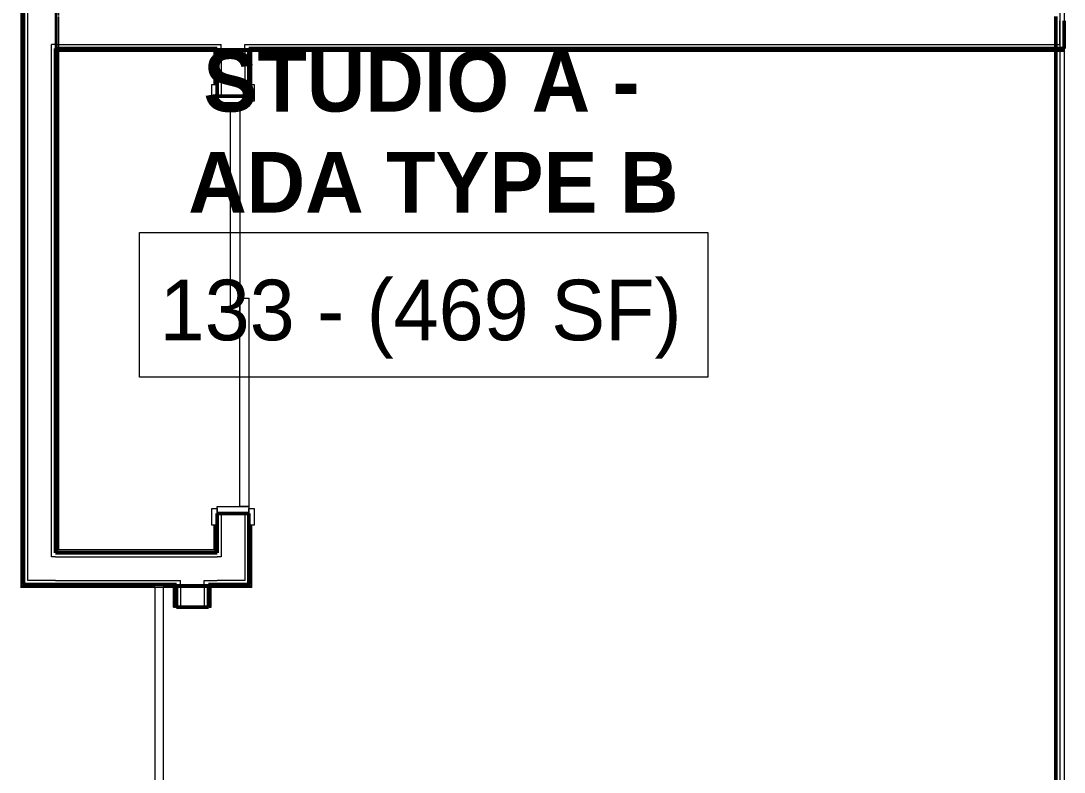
# Model space of a CAD drawing. Header units: inches. Extents: x -4218 to -1830, y 9756 to 12426.
# Drawn here: x -2671.2 to -2516.1, y 10538.2 to 10649.8 of the extents above; entities that cross this region are included whole.
import ezdxf

# ---------------------------------------------------------------- set-up
doc = ezdxf.new("R2010")
doc.units = ezdxf.units.IN
doc.header["$MEASUREMENT"] = 0
for name, color, linetype, lineweight in [('0-1', 7, 'Continuous', 5), ('0-2', 252, 'Continuous', 9), ('A-AREA-IDEN', 2, 'Continuous', 9), ('A-DOOR-1', 7, 'Continuous', 9), ('A-DOOR-2', 50, 'Continuous', 20), ('A-DOOR-3', 250, 'Continuous', 50), ('A-DOOR-FRAM-1', 50, 'Continuous', 20), ('A-WALL-1', 250, 'Continuous', 50), ('A-WALL-2', 10, 'Continuous', 13), ('A-WALL-3', 253, 'Continuous', 9), ('A-WALL-4', 254, 'Continuous', 9), ('A-WALL-5', 252, 'Continuous', 9), ('A-WALL-6', 7, 'Continuous', 9), ('I-WALL-1', 250, 'Continuous', 50), ('I-WALL-3', 253, 'Continuous', 9), ('I-WALL-4', 252, 'Continuous', 9)]:
    doc.layers.add(name, color=color, linetype=linetype, lineweight=lineweight)
doc.styles.add('Century Gothic', font='ufonts.com_century-gothic.ttf', dxfattribs={"height": 9})
doc.styles.add('Century Gothic_B', font='GOTHICB.TTF', dxfattribs={"height": 9})

# ---------------------------------------------------------------- blocks, each defined once
blk = doc.blocks.new('Basic Wall _ INT - W4BØF - _5_8 GYP - 2X4 WOOD_BATT_ - 5_8 GYP_ - ___-2701561-BACKGROUND - 1ST FLOOR')
at = {"layer": 'A-WALL-3'}
for p, q in [((-2648.51, 10566.01), (-2648.22, 10566.01)), ((-2648.45, 10565.75), (-2648.45, 10565.81)), ((-2648.45, 10565.64), (-2648.45, 10565.72)), ((-2648.22, 10566.01), (-2648.16, 10566.01)), ((-2648.22, 10475.54), (-2648.51, 10475.54)), ((-2648.45, 10475.54), (-2648.45, 10476.16)), ((-2648.14, 10475.54), (-2648.22, 10475.54)), ((-2648.1, 10475.54), (-2648.14, 10475.54)), ((-2648.1, 10476.16), (-2648.1, 10475.54))]:
    blk.add_line(p, q, dxfattribs=at)
at = {"layer": 'A-WALL-4'}
for p, q in [((-2648.45, 10566.01), (-2648.51, 10566.01)), ((-2648.3, 10566.01), (-2648.45, 10566.01)), ((-2648.24, 10566.01), (-2648.3, 10566.01)), ((-2648.1, 10566.01), (-2648.12, 10566.01)), ((-2648.51, 10475.54), (-2648.45, 10475.54)), ((-2648.45, 10475.54), (-2648.3, 10475.54)), ((-2648.3, 10475.54), (-2648.24, 10475.54)), ((-2648.12, 10475.54), (-2648.1, 10475.54))]:
    blk.add_line(p, q, dxfattribs=at)
at = {"layer": 'A-WALL-5'}
for p, q in [((-2648.51, 10565.75), (-2648.51, 10565.81)), ((-2648.51, 10565.64), (-2648.51, 10565.72)), ((-2648.45, 10562.66), (-2648.45, 10565.6)), ((-2648.16, 10566.01), (-2648.14, 10566.01)), ((-2648.14, 10566.01), (-2648.1, 10566.01)), ((-2648.1, 10566.01), (-2648.1, 10562.66)), ((-2648.51, 10562.66), (-2648.45, 10562.66)), ((-2648.45, 10562.66), (-2648.3, 10562.66)), ((-2648.3, 10562.66), (-2648.24, 10562.66)), ((-2648.12, 10562.66), (-2648.1, 10562.66)), ((-2648.45, 10526.66), (-2648.51, 10526.66)), ((-2648.3, 10526.66), (-2648.45, 10526.66)), ((-2648.45, 10476.16), (-2648.45, 10526.66)), ((-2648.24, 10526.66), (-2648.3, 10526.66)), ((-2648.1, 10526.66), (-2648.12, 10526.66)), ((-2648.1, 10526.66), (-2648.1, 10476.16)), ((-2648.51, 10475.54), (-2648.51, 10476.16)), ((-2648.22, 10476.16), (-2648.22, 10475.54))]:
    blk.add_line(p, q, dxfattribs=at)
at = {"layer": 'A-WALL-6'}
for p, q in [((-2648.51, 10562.66), (-2648.51, 10565.6)), ((-2648.22, 10566.01), (-2648.22, 10562.66)), ((-2648.22, 10562.66), (-2648.51, 10562.66)), ((-2648.14, 10562.66), (-2648.22, 10562.66)), ((-2648.1, 10562.66), (-2648.14, 10562.66)), ((-2648.51, 10526.66), (-2648.22, 10526.66)), ((-2648.51, 10476.16), (-2648.51, 10526.66)), ((-2648.22, 10526.66), (-2648.22, 10476.16)), ((-2648.22, 10526.66), (-2648.14, 10526.66)), ((-2648.14, 10526.66), (-2648.1, 10526.66))]:
    blk.add_line(p, q, dxfattribs=at)
blk = doc.blocks.new('Basic Wall _ INT - W4BØF - _5_8 GYP - 2X4 WOOD_BATT_ - 5_8 GYP_ - ___-2701560-BACKGROUND - 1ST FLOOR')
at = {"layer": 'A-WALL-3'}
for p, q in [((-2643.28, 10566.01), (-2643.22, 10566.01)), ((-2643.22, 10566.01), (-2642.94, 10566.01)), ((-2643, 10565.82), (-2643, 10565.87)), ((-2643, 10565.73), (-2643, 10565.81)), ((-2643, 10565.62), (-2643, 10565.72)), ((-2643.35, 10526.66), (-2643.31, 10526.66)), ((-2643.35, 10526.66), (-2643.35, 10522.54)), ((-2643.31, 10526.66), (-2643.22, 10526.66)), ((-2643.22, 10526.66), (-2642.94, 10526.66)), ((-2643, 10523.16), (-2643, 10526.66)), ((-2643, 10522.54), (-2643, 10523.14)), ((-2643, 10522.34), (-2643, 10522.39)), ((-2643, 10522.25), (-2643, 10522.33)), ((-2643, 10522.13), (-2643, 10522.24)), ((-2643.35, 10476.16), (-2643.35, 10475.54))]:
    blk.add_line(p, q, dxfattribs=at)
at = {"layer": 'A-WALL-4'}
for p, q in [((-2643.32, 10566.01), (-2643.35, 10566.01)), ((-2643.15, 10566.01), (-2643.21, 10566.01)), ((-2643, 10566.01), (-2643.14, 10566.01)), ((-2642.94, 10566.01), (-2643, 10566.01)), ((-2643.32, 10526.66), (-2643.35, 10526.66)), ((-2643.15, 10526.66), (-2643.21, 10526.66)), ((-2643, 10526.66), (-2643.14, 10526.66)), ((-2642.94, 10526.66), (-2643, 10526.66))]:
    blk.add_line(p, q, dxfattribs=at)
at = {"layer": 'A-WALL-5'}
for p, q in [((-2643.35, 10566.01), (-2643.31, 10566.01)), ((-2643.35, 10566.01), (-2643.35, 10562.66)), ((-2643.31, 10566.01), (-2643.28, 10566.01)), ((-2643, 10562.66), (-2643, 10565.6)), ((-2642.94, 10565.82), (-2642.94, 10565.87)), ((-2642.94, 10565.73), (-2642.94, 10565.81)), ((-2642.94, 10565.62), (-2642.94, 10565.72)), ((-2643.35, 10562.66), (-2643.32, 10562.66)), ((-2643.21, 10562.66), (-2643.15, 10562.66)), ((-2643.14, 10562.66), (-2643, 10562.66)), ((-2643, 10562.66), (-2642.94, 10562.66)), ((-2643.22, 10523.16), (-2643.22, 10526.66)), ((-2642.94, 10523.16), (-2642.94, 10526.66)), ((-2643.35, 10522.54), (-2643.35, 10476.16)), ((-2643.22, 10522.54), (-2643.22, 10523.16)), ((-2643, 10475.54), (-2643, 10522.13)), ((-2642.94, 10522.54), (-2642.94, 10523.14)), ((-2642.94, 10522.34), (-2642.94, 10522.39)), ((-2642.94, 10522.25), (-2642.94, 10522.33)), ((-2642.94, 10522.13), (-2642.94, 10522.24)), ((-2643.35, 10475.54), (-2643.32, 10475.54)), ((-2643.21, 10475.54), (-2643.15, 10475.54)), ((-2643.14, 10475.54), (-2643, 10475.54)), ((-2643, 10475.54), (-2642.94, 10475.54))]:
    blk.add_line(p, q, dxfattribs=at)
at = {"layer": 'A-WALL-6'}
for p, q in [((-2643.22, 10562.66), (-2643.22, 10566.01)), ((-2642.94, 10562.66), (-2642.94, 10565.6)), ((-2643.31, 10562.66), (-2643.35, 10562.66)), ((-2643.22, 10562.66), (-2643.31, 10562.66)), ((-2642.94, 10562.66), (-2643.22, 10562.66)), ((-2643.22, 10475.54), (-2643.22, 10522.54)), ((-2642.94, 10475.54), (-2642.94, 10522.13)), ((-2643.31, 10475.54), (-2643.35, 10475.54)), ((-2643.22, 10475.54), (-2643.31, 10475.54)), ((-2642.94, 10475.54), (-2643.22, 10475.54))]:
    blk.add_line(p, q, dxfattribs=at)
blk = doc.blocks.new('Basic Wall _ INT - W4BØF - _5_8 GYP - 2X4 WOOD_BATT_ - 5_8 GYP_ - ___-2701565-BACKGROUND - 1ST FLOOR')
at = {"layer": 'A-WALL-3'}
for p, q in [((-2637.25, 10645.66), (-2637.19, 10645.66)), ((-2637.19, 10645.66), (-2636.9, 10645.66)), ((-2636.96, 10645.46), (-2636.96, 10645.51)), ((-2636.96, 10645.37), (-2636.96, 10645.44)), ((-2636.96, 10645.25), (-2636.96, 10645.35)), ((-2637.31, 10640.35), (-2637.31, 10638.6)), ((-2637.31, 10566.01), (-2637.29, 10565.99)), ((-2637.17, 10565.87), (-2637.11, 10565.81)), ((-2637.11, 10565.8), (-2636.96, 10565.66)), ((-2636.96, 10565.66), (-2636.9, 10565.6))]:
    blk.add_line(p, q, dxfattribs=at)
at = {"layer": 'A-WALL-4'}
for p, q in [((-2637.29, 10645.66), (-2637.31, 10645.66)), ((-2637.11, 10645.66), (-2637.17, 10645.66)), ((-2636.96, 10645.66), (-2637.11, 10645.66)), ((-2636.9, 10645.66), (-2636.96, 10645.66))]:
    blk.add_line(p, q, dxfattribs=at)
at = {"layer": 'A-WALL-5'}
for p, q in [((-2637.31, 10645.66), (-2637.27, 10645.66)), ((-2637.31, 10645.66), (-2637.31, 10640.35)), ((-2637.27, 10645.66), (-2637.25, 10645.66)), ((-2636.96, 10640.35), (-2636.96, 10645.25)), ((-2636.9, 10645.46), (-2636.9, 10645.51)), ((-2636.9, 10645.37), (-2636.9, 10645.44)), ((-2636.9, 10645.25), (-2636.9, 10645.35)), ((-2637.31, 10574.85), (-2637.31, 10566.01)), ((-2636.96, 10565.66), (-2636.96, 10574.85))]:
    blk.add_line(p, q, dxfattribs=at)
at = {"layer": 'A-WALL-6'}
for p, q in [((-2637.19, 10640.35), (-2637.19, 10645.66)), ((-2636.9, 10640.35), (-2636.9, 10645.25)), ((-2637.19, 10565.88), (-2637.19, 10574.85)), ((-2636.9, 10565.6), (-2636.9, 10574.85))]:
    blk.add_line(p, q, dxfattribs=at)
at = {"layer": 'A-WALL-6', "flags": 128}
for points in [[(-2637.19, 10565.88), (-2637.19, 10565.89), (-2637.2, 10565.9), (-2637.21, 10565.91), (-2637.23, 10565.93), (-2637.25, 10565.95), (-2637.27, 10565.97)], [(-2636.9, 10565.6), (-2637.02, 10565.72), (-2637.11, 10565.81), (-2637.17, 10565.87), (-2637.19, 10565.88)]]:
    blk.add_lwpolyline(points, dxfattribs=at)
blk = doc.blocks.new('Basic Wall _ INT - W4BØF - _5_8 GYP - 2X4 WOOD_BATT_ - 5_8 GYP_ - ___-2701564-BACKGROUND - 1ST FLOOR')
at = {"layer": 'A-WALL-3'}
for p, q in [((-2642.47, 10645.66), (-2642.19, 10645.66)), ((-2642.41, 10645.46), (-2642.41, 10645.51)), ((-2642.41, 10645.37), (-2642.41, 10645.45)), ((-2642.41, 10645.25), (-2642.41, 10645.35)), ((-2642.19, 10645.66), (-2642.13, 10645.66)), ((-2642.06, 10640.35), (-2642.06, 10638.6)), ((-2642.06, 10576.6), (-2642.06, 10574.85)), ((-2642.47, 10571.17), (-2642.41, 10571.11)), ((-2642.41, 10571.11), (-2642.27, 10570.97)), ((-2642.26, 10570.96), (-2642.2, 10570.9)), ((-2642.09, 10570.78), (-2642.06, 10570.76))]:
    blk.add_line(p, q, dxfattribs=at)
at = {"layer": 'A-WALL-4'}
for p, q in [((-2642.41, 10645.66), (-2642.47, 10645.66)), ((-2642.27, 10645.66), (-2642.41, 10645.66)), ((-2642.2, 10645.66), (-2642.26, 10645.66)), ((-2642.06, 10645.66), (-2642.09, 10645.66))]:
    blk.add_line(p, q, dxfattribs=at)
at = {"layer": 'A-WALL-5'}
for p, q in [((-2642.47, 10645.46), (-2642.47, 10645.51)), ((-2642.47, 10645.37), (-2642.47, 10645.45)), ((-2642.47, 10645.25), (-2642.47, 10645.35)), ((-2642.41, 10640.35), (-2642.41, 10645.25)), ((-2642.13, 10645.66), (-2642.1, 10645.66)), ((-2642.1, 10645.66), (-2642.06, 10645.66)), ((-2642.06, 10645.66), (-2642.06, 10640.35)), ((-2642.41, 10571.11), (-2642.41, 10574.85)), ((-2642.06, 10574.85), (-2642.06, 10570.76))]:
    blk.add_line(p, q, dxfattribs=at)
at = {"layer": 'A-WALL-6'}
for p, q in [((-2642.47, 10640.35), (-2642.47, 10645.25)), ((-2642.19, 10645.66), (-2642.19, 10640.35)), ((-2642.47, 10571.17), (-2642.47, 10574.85)), ((-2642.19, 10574.85), (-2642.19, 10570.88))]:
    blk.add_line(p, q, dxfattribs=at)
at = {"layer": 'A-WALL-6', "flags": 128}
for points in [[(-2642.19, 10570.88), (-2642.21, 10570.9), (-2642.26, 10570.96), (-2642.36, 10571.05), (-2642.47, 10571.17)], [(-2642.1, 10570.8), (-2642.13, 10570.82), (-2642.15, 10570.84), (-2642.16, 10570.86), (-2642.18, 10570.87), (-2642.18, 10570.88), (-2642.19, 10570.88)]]:
    blk.add_lwpolyline(points, dxfattribs=at)
blk = doc.blocks.new('SLIDING - FLUSH - 5-0 x 6-8-3203586-BACKGROUND - 1ST FLOOR')
at = {"layer": 'A-DOOR-1'}
for p, q in [((-32.75, 3.25), (-30.25, 3.25)), ((-32.75, 2.5), (-32.75, 3.25)), ((-30.25, 3.25), (-30.25, 2.5)), ((30.25, 3.25), (32.75, 3.25)), ((30.25, 2.5), (30.25, 3.25)), ((32.75, 3.25), (32.75, 2.5)), ((-30.25, 2.5), (-32.75, 2.5)), ((32.75, 2.5), (30.25, 2.5)), ((-32.75, -2.25), (-30.25, -2.25)), ((-32.75, -3), (-32.75, -2.25)), ((-30.25, -3), (-32.75, -3)), ((-30.25, -2.25), (-30.25, -3)), ((30.25, -2.25), (32.75, -2.25)), ((30.25, -3), (30.25, -2.25)), ((32.75, -3), (30.25, -3)), ((32.75, -2.25), (32.75, -3))]:
    blk.add_line(p, q, dxfattribs=at)
at = {"layer": 'A-DOOR-2'}
for p, q in [((-1, -0.88), (-1, 0.5)), ((-1, 0.5), (30, 0.5)), ((30, 0.5), (30, -0.88)), ((-30, -2.25), (-30, -0.88)), ((-30, -0.88), (1, -0.88)), ((30, -0.88), (-1, -0.88)), ((1, -0.88), (1, -2.25)), ((1, -2.25), (-30, -2.25))]:
    blk.add_line(p, q, dxfattribs=at)
at = {"layer": 'A-DOOR-FRAM-1'}
for p, q in [((-31, -2.25), (-31, 2.5)), ((-31, 2.5), (-30, 2.5)), ((-30, 2.5), (-30, -2.25)), ((30, 2.5), (31, 2.5)), ((30, -2.25), (30, 2.5)), ((31, 2.5), (31, -2.25)), ((-30, -2.25), (-31, -2.25)), ((31, -2.25), (30, -2.25))]:
    blk.add_line(p, q, dxfattribs=at)
blk = doc.blocks.new('Basic Wall _ INT - W4BØF - _5_8 GYP - 2X4 WOOD_BATT_ - 5_8 GYP_ - ___-2701567-BACKGROUND - 1ST FLOOR')
at = {"layer": 'A-WALL-3'}
for p, q in [((-2666.06, 10645.54), (-2666.06, 10645.6)), ((-2666.06, 10645.25), (-2666.06, 10645.54)), ((-2665.77, 10645.31), (-2665.83, 10645.31)), ((-2665.65, 10645.31), (-2665.73, 10645.31)), ((-2642.36, 10645.31), (-2642.47, 10645.31)), ((-2642.27, 10645.31), (-2642.36, 10645.31)), ((-2642.21, 10645.31), (-2642.26, 10645.31)), ((-2642.06, 10645.66), (-2637.31, 10645.66)), ((-2637.34, 10645.31), (-2642.03, 10645.31)), ((-2637.11, 10645.31), (-2637.17, 10645.31)), ((-2637.02, 10645.31), (-2637.11, 10645.31)), ((-2636.9, 10645.31), (-2637.02, 10645.31)), ((-2517.37, 10645.66), (-2516.12, 10645.66)), ((-2516.12, 10645.31), (-2517.37, 10645.31)), ((-2516.12, 10645.66), (-2516.12, 10645.62)), ((-2516.12, 10645.62), (-2516.12, 10645.54)), ((-2516.12, 10645.54), (-2516.12, 10645.25))]:
    blk.add_line(p, q, dxfattribs=at)
at = {"layer": 'A-WALL-4'}
for p, q in [((-2666.06, 10645.66), (-2666.06, 10645.64)), ((-2666.06, 10645.52), (-2666.06, 10645.46)), ((-2666.06, 10645.46), (-2666.06, 10645.31)), ((-2666.06, 10645.31), (-2666.06, 10645.25)), ((-2516.12, 10645.64), (-2516.12, 10645.66)), ((-2516.12, 10645.46), (-2516.12, 10645.52)), ((-2516.12, 10645.31), (-2516.12, 10645.46)), ((-2516.12, 10645.25), (-2516.12, 10645.31))]:
    blk.add_line(p, q, dxfattribs=at)
at = {"layer": 'A-WALL-5'}
for p, q in [((-2666.06, 10645.62), (-2666.06, 10645.66)), ((-2666.06, 10645.66), (-2642.06, 10645.66)), ((-2666.06, 10645.6), (-2666.06, 10645.62)), ((-2665.77, 10645.25), (-2665.83, 10645.25)), ((-2665.65, 10645.25), (-2665.73, 10645.25)), ((-2642.47, 10645.31), (-2665.65, 10645.31)), ((-2642.36, 10645.25), (-2642.47, 10645.25)), ((-2642.27, 10645.25), (-2642.36, 10645.25)), ((-2642.21, 10645.25), (-2642.26, 10645.25)), ((-2642.05, 10645.54), (-2637.32, 10645.54)), ((-2637.35, 10645.25), (-2642.02, 10645.25)), ((-2637.31, 10645.66), (-2517.37, 10645.66)), ((-2637.11, 10645.25), (-2637.17, 10645.25)), ((-2637.02, 10645.25), (-2637.11, 10645.25)), ((-2636.9, 10645.25), (-2637.02, 10645.25)), ((-2517.37, 10645.31), (-2636.9, 10645.31)), ((-2517.37, 10645.54), (-2516.12, 10645.54)), ((-2516.12, 10645.25), (-2517.37, 10645.25))]:
    blk.add_line(p, q, dxfattribs=at)
at = {"layer": 'A-WALL-6'}
for p, q in [((-2666.06, 10645.54), (-2642.06, 10645.54)), ((-2642.47, 10645.25), (-2665.65, 10645.25)), ((-2637.31, 10645.54), (-2517.37, 10645.54)), ((-2517.37, 10645.25), (-2636.9, 10645.25))]:
    blk.add_line(p, q, dxfattribs=at)
blk = doc.blocks.new('Basic Wall _ INT - W4BØF - _5_8 GYP - 2X4 WOOD_BATT_ - 5_8 GYP_ - ___-2701569-BACKGROUND - 1ST FLOOR')
at = {"layer": 'A-WALL-3'}
for p, q in [((-2671.22, 10565.6), (-2671.16, 10565.66)), ((-2671.16, 10565.66), (-2671.02, 10565.8)), ((-2671.01, 10565.81), (-2670.95, 10565.87)), ((-2670.84, 10565.99), (-2670.81, 10566.01))]:
    blk.add_line(p, q, dxfattribs=at)
at = {"layer": 'A-WALL-5'}
for p, q in [((-2671.16, 10674.41), (-2671.22, 10674.41)), ((-2671.02, 10674.41), (-2671.16, 10674.41)), ((-2671.16, 10674.41), (-2671.16, 10565.66)), ((-2670.95, 10674.41), (-2671.01, 10674.41)), ((-2670.81, 10674.41), (-2670.84, 10674.41)), ((-2670.81, 10566.01), (-2670.81, 10674.41))]:
    blk.add_line(p, q, dxfattribs=at)
at = {"layer": 'A-WALL-6'}
for p, q in [((-2671.22, 10674.41), (-2670.94, 10674.41)), ((-2671.22, 10674.41), (-2671.22, 10565.6)), ((-2670.94, 10674.41), (-2670.94, 10565.88)), ((-2670.94, 10674.41), (-2670.85, 10674.41)), ((-2670.85, 10674.41), (-2670.81, 10674.41))]:
    blk.add_line(p, q, dxfattribs=at)
at = {"layer": 'A-WALL-6', "flags": 128}
for points in [[(-2670.94, 10565.88), (-2670.96, 10565.87), (-2671.01, 10565.81), (-2671.11, 10565.72), (-2671.22, 10565.6)], [(-2670.85, 10565.97), (-2670.88, 10565.95), (-2670.9, 10565.93), (-2670.91, 10565.91), (-2670.93, 10565.9), (-2670.93, 10565.89), (-2670.94, 10565.88)]]:
    blk.add_lwpolyline(points, dxfattribs=at)
blk = doc.blocks.new('Basic Wall _ INT - W4BØF - _5_8 GYP - 2X4 WOOD_BATT_ - 5_8 GYP_ - ___-2701568-BACKGROUND - 1ST FLOOR')
at = {"layer": 'A-WALL-3'}
for p, q in [((-2666.06, 10674.41), (-2666.02, 10674.41)), ((-2666.02, 10674.41), (-2665.94, 10674.41)), ((-2665.94, 10674.41), (-2665.65, 10674.41)), ((-2665.94, 10673.91), (-2665.94, 10674.38)), ((-2665.65, 10674.41), (-2665.65, 10673.91)), ((-2666.06, 10650.79), (-2666.06, 10673.91)), ((-2665.71, 10673.91), (-2665.71, 10650.83)), ((-2666.06, 10645.66), (-2666.06, 10650.41)), ((-2665.94, 10650.43), (-2665.94, 10650.79)), ((-2665.71, 10650.41), (-2665.71, 10649.79)), ((-2665.71, 10649.74), (-2665.71, 10646.29)), ((-2665.71, 10646.28), (-2665.71, 10645.66)), ((-2665.71, 10645.52), (-2665.71, 10645.46)), ((-2665.71, 10645.46), (-2665.71, 10645.37)), ((-2665.71, 10645.37), (-2665.71, 10645.25)), ((-2666.06, 10570.76), (-2666.04, 10570.78)), ((-2665.92, 10570.9), (-2665.86, 10570.96)), ((-2665.86, 10570.97), (-2665.71, 10571.11)), ((-2665.71, 10571.11), (-2665.65, 10571.17))]:
    blk.add_line(p, q, dxfattribs=at)
at = {"layer": 'A-WALL-4'}
for p, q in [((-2666.04, 10674.41), (-2666.06, 10674.41)), ((-2666.06, 10673.91), (-2666.06, 10674.41)), ((-2665.86, 10674.41), (-2665.92, 10674.41)), ((-2665.71, 10674.41), (-2665.86, 10674.41)), ((-2665.65, 10674.41), (-2665.71, 10674.41)), ((-2665.71, 10674.41), (-2665.71, 10673.91)), ((-2666.06, 10650.41), (-2666.06, 10650.79)), ((-2665.71, 10650.79), (-2665.71, 10650.71)), ((-2665.71, 10650.71), (-2665.71, 10650.62)), ((-2665.71, 10650.62), (-2665.71, 10650.56)), ((-2665.65, 10650.79), (-2665.65, 10650.71)), ((-2665.65, 10650.71), (-2665.65, 10650.62)), ((-2665.65, 10650.62), (-2665.65, 10650.56))]:
    blk.add_line(p, q, dxfattribs=at)
at = {"layer": 'A-WALL-5'}
for p, q in [((-2665.94, 10650.79), (-2665.94, 10673.91)), ((-2665.65, 10673.91), (-2665.65, 10650.79)), ((-2665.94, 10649.79), (-2665.94, 10650.41)), ((-2665.94, 10646.29), (-2665.94, 10649.77)), ((-2665.65, 10650.41), (-2665.65, 10649.74)), ((-2665.65, 10649.73), (-2665.65, 10646.29)), ((-2665.94, 10645.66), (-2665.94, 10646.29)), ((-2665.65, 10646.28), (-2665.65, 10645.66)), ((-2666.06, 10570.76), (-2666.06, 10645.66)), ((-2665.71, 10645.25), (-2665.71, 10571.11)), ((-2665.65, 10645.52), (-2665.65, 10645.46)), ((-2665.65, 10645.46), (-2665.65, 10645.37)), ((-2665.65, 10645.37), (-2665.65, 10645.25))]:
    blk.add_line(p, q, dxfattribs=at)
at = {"layer": 'A-WALL-6'}
for p, q in [((-2665.94, 10570.88), (-2665.94, 10645.66)), ((-2665.65, 10645.25), (-2665.65, 10571.17))]:
    blk.add_line(p, q, dxfattribs=at)
at = {"layer": 'A-WALL-6', "flags": 128}
for points in [[(-2665.94, 10570.88), (-2665.94, 10570.88), (-2665.95, 10570.87), (-2665.96, 10570.86), (-2665.98, 10570.84), (-2666, 10570.82), (-2666.02, 10570.8)], [(-2665.65, 10571.17), (-2665.77, 10571.05), (-2665.86, 10570.96), (-2665.92, 10570.9), (-2665.94, 10570.88)]]:
    blk.add_lwpolyline(points, dxfattribs=at)
blk = doc.blocks.new('Basic Wall _ INT - W4BØF - _5_8 GYP - 2X4 WOOD_BATT_ - 5_8 GYP_ - ___-2701571-BACKGROUND - 1ST FLOOR')
at = {"layer": 'A-WALL-3'}
for p, q in [((-2666.04, 10570.78), (-2666.06, 10570.76)), ((-2665.86, 10570.96), (-2665.92, 10570.9)), ((-2665.71, 10571.11), (-2665.86, 10570.97)), ((-2665.65, 10571.17), (-2665.71, 10571.11)), ((-2642.41, 10571.11), (-2642.47, 10571.17)), ((-2642.27, 10570.97), (-2642.41, 10571.11)), ((-2642.2, 10570.9), (-2642.26, 10570.96)), ((-2642.06, 10570.76), (-2642.09, 10570.78))]:
    blk.add_line(p, q, dxfattribs=at)
at = {"layer": 'A-WALL-5'}
for p, q in [((-2666.06, 10570.76), (-2642.06, 10570.76)), ((-2642.41, 10571.11), (-2665.71, 10571.11))]:
    blk.add_line(p, q, dxfattribs=at)
at = {"layer": 'A-WALL-6'}
for p, q in [((-2642.19, 10570.88), (-2665.94, 10570.88)), ((-2642.47, 10571.17), (-2665.65, 10571.17))]:
    blk.add_line(p, q, dxfattribs=at)
at = {"layer": 'A-WALL-6', "flags": 128}
for points in [[(-2666.02, 10570.8), (-2666, 10570.82), (-2665.98, 10570.84), (-2665.96, 10570.86), (-2665.95, 10570.87), (-2665.94, 10570.88), (-2665.94, 10570.88)], [(-2665.94, 10570.88), (-2665.92, 10570.9), (-2665.86, 10570.96), (-2665.77, 10571.05), (-2665.65, 10571.17)], [(-2642.47, 10571.17), (-2642.36, 10571.05), (-2642.26, 10570.96), (-2642.21, 10570.9), (-2642.19, 10570.88)], [(-2642.19, 10570.88), (-2642.18, 10570.88), (-2642.18, 10570.87), (-2642.16, 10570.86), (-2642.15, 10570.84), (-2642.13, 10570.82), (-2642.1, 10570.8)]]:
    blk.add_lwpolyline(points, dxfattribs=at)
blk = doc.blocks.new('Basic Wall _ INT - W4BØF - _5_8 GYP - 2X4 WOOD_BATT_ - 5_8 GYP_ - ___-2701570-BACKGROUND - 1ST FLOOR')
at = {"layer": 'A-WALL-3'}
for p, q in [((-2671.16, 10565.66), (-2671.22, 10565.6)), ((-2671.02, 10565.8), (-2671.16, 10565.66)), ((-2670.95, 10565.87), (-2671.01, 10565.81)), ((-2670.81, 10566.01), (-2670.84, 10565.99)), ((-2648.41, 10565.66), (-2648.51, 10565.66)), ((-2648.31, 10565.66), (-2648.39, 10565.66)), ((-2648.25, 10565.66), (-2648.3, 10565.66)), ((-2648.1, 10566.01), (-2647.5, 10566.01)), ((-2647.54, 10565.66), (-2648.1, 10565.66)), ((-2647.47, 10566.01), (-2643.35, 10566.01)), ((-2643.35, 10565.66), (-2647.47, 10565.66)), ((-2643.15, 10565.66), (-2643.2, 10565.66)), ((-2643.06, 10565.66), (-2643.15, 10565.66)), ((-2642.95, 10565.66), (-2643.05, 10565.66)), ((-2637.29, 10565.99), (-2637.31, 10566.01)), ((-2637.11, 10565.81), (-2637.17, 10565.87)), ((-2636.96, 10565.66), (-2637.11, 10565.8)), ((-2636.9, 10565.6), (-2636.96, 10565.66))]:
    blk.add_line(p, q, dxfattribs=at)
at = {"layer": 'A-WALL-5'}
for p, q in [((-2651.3, 10565.66), (-2671.16, 10565.66)), ((-2670.81, 10566.01), (-2648.1, 10566.01)), ((-2648.51, 10565.66), (-2650.05, 10565.66)), ((-2648.41, 10565.6), (-2648.51, 10565.6)), ((-2648.31, 10565.6), (-2648.39, 10565.6)), ((-2648.25, 10565.6), (-2648.3, 10565.6)), ((-2648.1, 10565.88), (-2647.5, 10565.88)), ((-2647.5, 10565.6), (-2648.1, 10565.6)), ((-2647.47, 10565.88), (-2643.97, 10565.88)), ((-2643.35, 10565.6), (-2647.47, 10565.6)), ((-2643.95, 10565.88), (-2643.35, 10565.88)), ((-2643.35, 10566.01), (-2637.31, 10566.01)), ((-2643.15, 10565.6), (-2643.2, 10565.6)), ((-2643.07, 10565.6), (-2643.15, 10565.6)), ((-2642.95, 10565.6), (-2643.05, 10565.6)), ((-2636.96, 10565.66), (-2642.94, 10565.66))]:
    blk.add_line(p, q, dxfattribs=at)
at = {"layer": 'A-WALL-6'}
for p, q in [((-2651.3, 10565.6), (-2671.22, 10565.6)), ((-2670.94, 10565.88), (-2648.1, 10565.88)), ((-2648.51, 10565.6), (-2650.05, 10565.6)), ((-2643.35, 10565.88), (-2637.19, 10565.88)), ((-2636.9, 10565.6), (-2642.94, 10565.6))]:
    blk.add_line(p, q, dxfattribs=at)
at = {"layer": 'A-WALL-6', "flags": 128}
for points in [[(-2671.22, 10565.6), (-2671.11, 10565.72), (-2671.01, 10565.81), (-2670.96, 10565.87), (-2670.94, 10565.88)], [(-2670.94, 10565.88), (-2670.93, 10565.89), (-2670.93, 10565.9), (-2670.91, 10565.91), (-2670.9, 10565.93), (-2670.88, 10565.95), (-2670.85, 10565.97)], [(-2637.27, 10565.97), (-2637.25, 10565.95), (-2637.23, 10565.93), (-2637.21, 10565.91), (-2637.2, 10565.9), (-2637.19, 10565.89), (-2637.19, 10565.88)], [(-2637.19, 10565.88), (-2637.17, 10565.87), (-2637.11, 10565.81), (-2637.02, 10565.72), (-2636.9, 10565.6)]]:
    blk.add_lwpolyline(points, dxfattribs=at)
blk = doc.blocks.new('BARN - FLUSH - 3-0 x 7-0 BARN DOOR-2961665-BACKGROUND - 1ST FLOOR')
at = {"layer": 'A-DOOR-1'}
for p, q in [((21, 5.57), (-60, 5.57)), ((-60, 4.95), (-60, 5.57)), ((-60, 4.32), (-60, 4.95)), ((-56, 6), (-54.5, 6)), ((-56, 6), (-56, 5.67)), ((-56, 5.67), (-54.5, 5.67)), ((-54.5, 5.67), (-54.5, 6)), ((-23.5, 6), (-22, 6)), ((-23.5, 5.67), (-23.5, 6)), ((-23.5, 5.67), (-22, 5.67)), ((-22, 6), (-22, 5.67)), ((21, 5.57), (21, 4.95)), ((21, 4.95), (21, 4.32)), ((-60, 4.32), (21, 4.32)), ((-52, 4.07), (-26, 4.07))]:
    blk.add_line(p, q, dxfattribs=at)
at = {"layer": 'A-DOOR-3'}
for p, q in [((-57, 5.82), (-56, 5.82)), ((-57, 5.57), (-57, 5.82)), ((-54.5, 5.82), (-23.5, 5.82)), ((-22, 5.82), (-21, 5.82)), ((-21, 5.82), (-21, 5.57)), ((-57, 4.07), (-57, 4.32)), ((-52, 4.07), (-57, 4.07)), ((-52, 4.33), (-52, 4.07)), ((-26, 4.07), (-26, 4.32)), ((-21, 4.07), (-26, 4.07)), ((-21, 4.32), (-21, 4.07))]:
    blk.add_line(p, q, dxfattribs=at)
blk = doc.blocks.new('CTR - 1st Phase - Unit Layouts_rvt-1-BACKGROUND - 1ST FLOOR')
at = {"layer": 'A-WALL-1'}
for p, q in [((-2670.81, 10674.41), (-2670.81, 10566.01)), ((-2516.12, 10646.29), (-2516.12, 10649.79)), ((-2516.12, 10645.66), (-2516.12, 10646.29)), ((-2666.06, 10645.66), (-2642.06, 10645.66)), ((-2666.06, 10570.76), (-2666.06, 10645.66)), ((-2642.06, 10645.66), (-2642.06, 10638.6)), ((-2637.31, 10638.6), (-2637.31, 10645.66)), ((-2637.31, 10645.66), (-2516.12, 10645.66)), ((-2642.06, 10638.6), (-2637.31, 10638.6)), ((-2637.31, 10576.6), (-2642.06, 10576.6)), ((-2642.06, 10576.6), (-2642.06, 10570.76)), ((-2637.31, 10566.01), (-2637.31, 10576.6)), ((-2642.06, 10570.76), (-2666.06, 10570.76)), ((-2670.81, 10566.01), (-2670.19, 10566.01)), ((-2670.19, 10566.01), (-2666.06, 10566.01)), ((-2666.06, 10566.01), (-2648.1, 10566.01)), ((-2648.1, 10566.01), (-2648.1, 10562.66)), ((-2643.35, 10562.66), (-2643.35, 10566.01)), ((-2643.35, 10566.01), (-2642.06, 10566.01)), ((-2642.06, 10566.01), (-2637.94, 10566.01)), ((-2637.94, 10566.01), (-2637.31, 10566.01)), ((-2648.1, 10562.66), (-2643.35, 10562.66))]:
    blk.add_line(p, q, dxfattribs=at)
at = {"layer": 'A-WALL-2'}
for p, q in [((-2670.19, 10566.63), (-2670.19, 10673.79)), ((-2516.75, 10646.29), (-2516.75, 10649.79)), ((-2666.06, 10646.29), (-2666.69, 10646.29)), ((-2666.69, 10570.13), (-2666.69, 10646.29)), ((-2666.06, 10646.29), (-2641.44, 10646.29)), ((-2641.44, 10645.66), (-2641.44, 10646.29)), ((-2637.94, 10645.66), (-2637.94, 10646.29)), ((-2637.94, 10646.29), (-2516.75, 10646.29)), ((-2641.44, 10645.66), (-2641.44, 10638.6)), ((-2637.94, 10645.66), (-2637.94, 10638.6)), ((-2641.44, 10576.6), (-2641.44, 10570.13)), ((-2637.94, 10576.6), (-2637.94, 10566.63)), ((-2666.06, 10570.13), (-2666.69, 10570.13)), ((-2666.06, 10570.13), (-2642.06, 10570.13)), ((-2641.44, 10570.13), (-2642.06, 10570.13)), ((-2666.69, 10566.63), (-2670.19, 10566.63)), ((-2666.06, 10566.63), (-2666.69, 10566.63)), ((-2666.06, 10566.63), (-2647.47, 10566.63)), ((-2647.47, 10566.01), (-2647.47, 10566.63)), ((-2647.47, 10566.01), (-2647.47, 10562.66)), ((-2643.97, 10566.01), (-2643.97, 10566.63)), ((-2643.97, 10566.63), (-2642.06, 10566.63)), ((-2643.97, 10566.01), (-2643.97, 10562.66)), ((-2641.44, 10566.63), (-2642.06, 10566.63)), ((-2637.94, 10566.63), (-2641.44, 10566.63))]:
    blk.add_line(p, q, dxfattribs=at)
at = {"layer": 'A-WALL-3'}
for p, q in [((-2670.81, 10674.41), (-2670.81, 10566.01)), ((-2666.06, 10570.76), (-2666.06, 10645.25)), ((-2665.65, 10645.66), (-2642.47, 10645.66)), ((-2642.06, 10645.25), (-2642.06, 10640.35)), ((-2637.31, 10640.35), (-2637.31, 10645.25)), ((-2636.9, 10645.66), (-2517.37, 10645.66)), ((-2637.31, 10638.6), (-2642.06, 10638.6)), ((-2642.06, 10576.6), (-2637.31, 10576.6)), ((-2642.06, 10574.85), (-2642.06, 10570.76)), ((-2637.31, 10566.01), (-2637.31, 10574.85)), ((-2642.06, 10570.76), (-2666.06, 10570.76)), ((-2666.06, 10566.01), (-2670.81, 10566.01)), ((-2666.06, 10566.01), (-2648.51, 10566.01)), ((-2648.1, 10565.6), (-2648.1, 10562.66)), ((-2643.35, 10562.66), (-2643.35, 10565.6)), ((-2642.94, 10566.01), (-2642.06, 10566.01)), ((-2637.31, 10566.01), (-2642.06, 10566.01))]:
    blk.add_line(p, q, dxfattribs=at)
at = {"layer": 'A-WALL-4'}
for p, q in [((-2516.12, 10650.41), (-2516.12, 10645.66)), ((-2666.06, 10645.25), (-2666.06, 10645.52)), ((-2665.83, 10645.66), (-2665.77, 10645.66)), ((-2665.73, 10645.66), (-2665.65, 10645.66)), ((-2642.47, 10645.66), (-2642.21, 10645.66)), ((-2642.06, 10645.51), (-2642.06, 10645.46)), ((-2642.06, 10645.45), (-2642.06, 10645.37)), ((-2642.06, 10645.35), (-2642.06, 10645.25)), ((-2637.31, 10645.46), (-2637.31, 10645.51)), ((-2637.31, 10645.37), (-2637.31, 10645.44)), ((-2637.31, 10645.25), (-2637.31, 10645.35)), ((-2637.17, 10645.66), (-2636.9, 10645.66)), ((-2517.37, 10645.66), (-2516.12, 10645.66)), ((-2642.06, 10640.35), (-2642.06, 10638.6)), ((-2637.31, 10638.6), (-2637.31, 10640.35)), ((-2642.06, 10576.6), (-2642.06, 10574.85)), ((-2648.51, 10566.01), (-2648.24, 10566.01)), ((-2648.1, 10565.81), (-2648.1, 10565.75)), ((-2648.1, 10565.72), (-2648.1, 10565.64)), ((-2643.35, 10565.82), (-2643.35, 10565.87)), ((-2643.35, 10565.73), (-2643.35, 10565.81)), ((-2643.35, 10565.62), (-2643.35, 10565.72)), ((-2643.2, 10566.01), (-2642.94, 10566.01))]:
    blk.add_line(p, q, dxfattribs=at)
at = {"layer": 'A-WALL-5'}
for p, q in [((-2647.5, 10562.66), (-2648.1, 10562.66)), ((-2643.35, 10562.66), (-2647.47, 10562.66))]:
    blk.add_line(p, q, dxfattribs=at)
at = {"layer": '0-2'}
for name in ['Basic Wall _ INT - W4BØF - _5_8 GYP - 2X4 WOOD_BATT_ - 5_8 GYP_ - ___-2701569-BACKGROUND - 1ST FLOOR', 'Basic Wall _ INT - W4BØF - _5_8 GYP - 2X4 WOOD_BATT_ - 5_8 GYP_ - ___-2701568-BACKGROUND - 1ST FLOOR', 'Basic Wall _ INT - W4BØF - _5_8 GYP - 2X4 WOOD_BATT_ - 5_8 GYP_ - ___-2701567-BACKGROUND - 1ST FLOOR', 'Basic Wall _ INT - W4BØF - _5_8 GYP - 2X4 WOOD_BATT_ - 5_8 GYP_ - ___-2701564-BACKGROUND - 1ST FLOOR', 'Basic Wall _ INT - W4BØF - _5_8 GYP - 2X4 WOOD_BATT_ - 5_8 GYP_ - ___-2701565-BACKGROUND - 1ST FLOOR', 'Basic Wall _ INT - W4BØF - _5_8 GYP - 2X4 WOOD_BATT_ - 5_8 GYP_ - ___-2701571-BACKGROUND - 1ST FLOOR', 'Basic Wall _ INT - W4BØF - _5_8 GYP - 2X4 WOOD_BATT_ - 5_8 GYP_ - ___-2701570-BACKGROUND - 1ST FLOOR', 'Basic Wall _ INT - W4BØF - _5_8 GYP - 2X4 WOOD_BATT_ - 5_8 GYP_ - ___-2701561-BACKGROUND - 1ST FLOOR', 'Basic Wall _ INT - W4BØF - _5_8 GYP - 2X4 WOOD_BATT_ - 5_8 GYP_ - ___-2701560-BACKGROUND - 1ST FLOOR']:
    blk.add_blockref(name, (0, 0), dxfattribs=at)
for name, p, rotation in [('SLIDING - FLUSH - 5-0 x 6-8-3203586-BACKGROUND - 1ST FLOOR', (-2639.56, 10607.6), 89.99999999998039), ('BARN - FLUSH - 3-0 x 7-0 BARN DOOR-2961665-BACKGROUND - 1ST FLOOR', (-2645.72, 10544.66), 89.99999999998666)]:
    blk.add_blockref(name, p, dxfattribs=dict(at, rotation=rotation))
blk = doc.blocks.new('CTR - 1st Phase - Common Walls_rvt-1-BACKGROUND - 1ST FLOOR')
at = {"layer": 'A-WALL-2'}
for p, q in [((-2516.75, 10813.24), (-2516.75, 10458.16)), ((-2516.12, 10813.24), (-2516.12, 10458.16))]:
    blk.add_line(p, q, dxfattribs=at)
at = {"layer": 'I-WALL-1'}
blk.add_line((-2517.37, 10650.41), (-2517.37, 10458.16), dxfattribs=at)
at = {"layer": 'I-WALL-3'}
for p, q in [((-2517.37, 10649.77), (-2517.37, 10646.29)), ((-2517.37, 10646.29), (-2517.37, 10645.66)), ((-2517.37, 10645.52), (-2517.37, 10645.46)), ((-2517.37, 10645.46), (-2517.37, 10645.37)), ((-2517.37, 10645.37), (-2517.37, 10645.25))]:
    blk.add_line(p, q, dxfattribs=at)
at = {"layer": 'I-WALL-4'}
blk.add_line((-2517.37, 10645.25), (-2517.37, 10527.7), dxfattribs=at)

msp = doc.modelspace()

# ---------------------------------------------------------------- linework, layer by layer
at = {"layer": 'A-AREA-IDEN', "flags": 128}
msp.add_lwpolyline([(-2653.59, 10618.32), (-2569.09, 10618.32), (-2569.09, 10596.83), (-2653.59, 10596.83)], close=True, dxfattribs=at)

# ---------------------------------------------------------------- block references
at = {"layer": '0-1'}
for name in ['CTR - 1st Phase - Unit Layouts_rvt-1-BACKGROUND - 1ST FLOOR', 'CTR - 1st Phase - Common Walls_rvt-1-BACKGROUND - 1ST FLOOR']:
    msp.add_blockref(name, (0, 0), dxfattribs=at)

# ---------------------------------------------------------------- texts
at = {"layer": 'A-AREA-IDEN', "char_height": 9, "attachment_point": 1}
for s, insert, width, style in [('STUDIO A -', (-2644.09, 10645.3), 79.083, 'Century Gothic_B'), ('ADA TYPE B', (-2646.34, 10630.3), 84.537, 'Century Gothic_B'), ('133 - (469 SF)', (-2650.59, 10611.32), 94.839, 'Century Gothic')]:
    msp.add_mtext(s, dxfattribs=dict(at, insert=insert, width=width, style=style))

doc.saveas('drawing.dxf')
